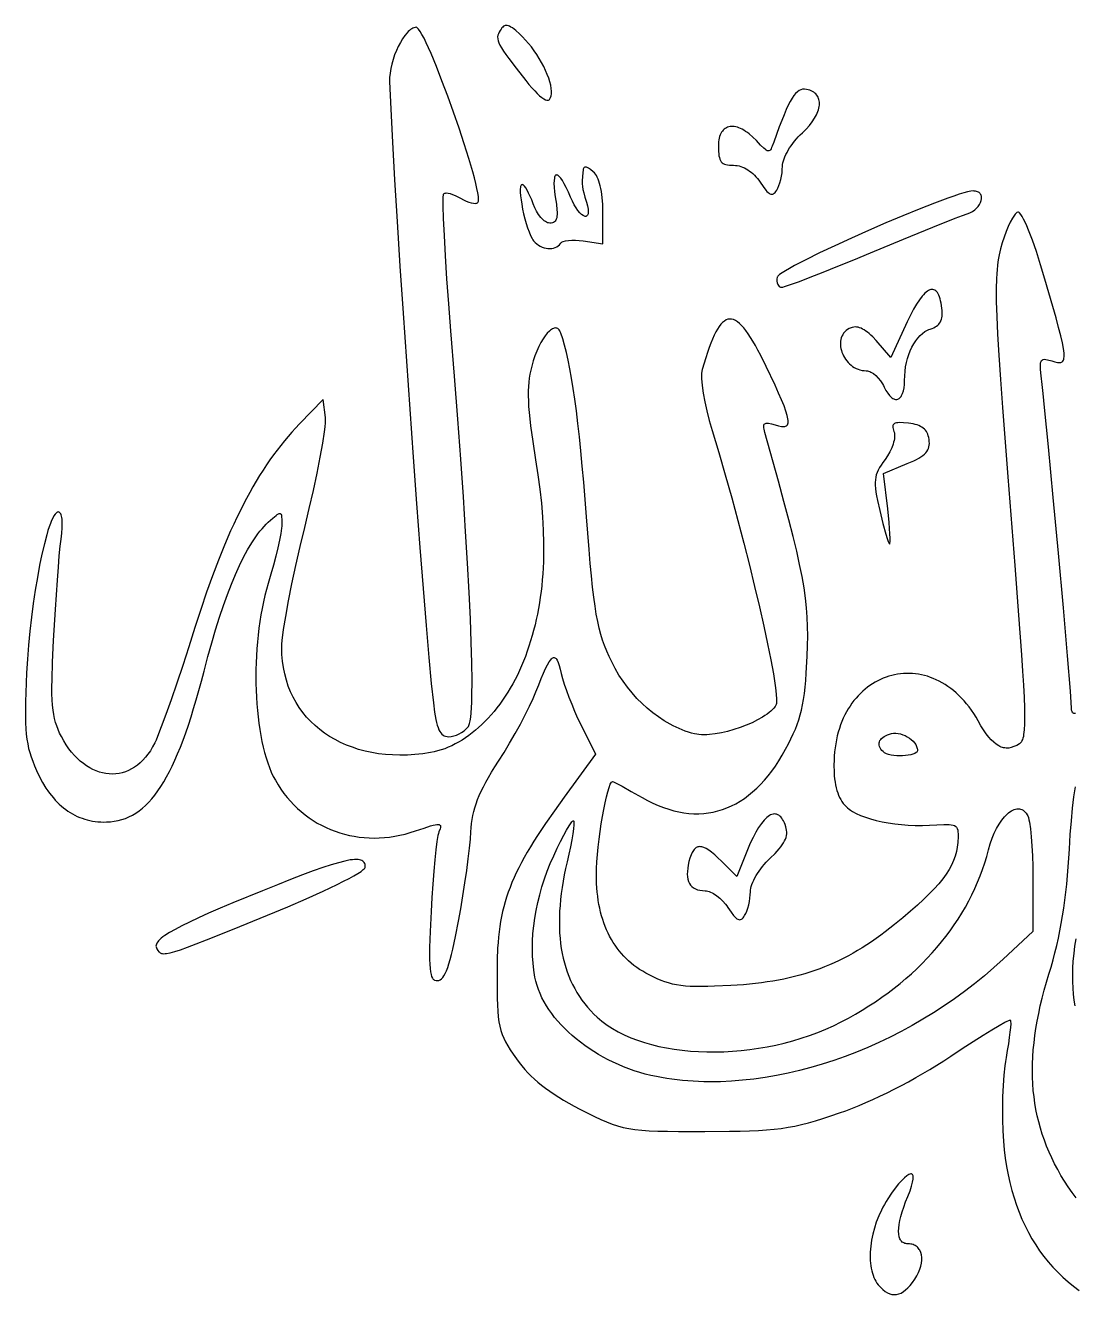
# Model space of a CAD drawing. Extents: x 0 to 1400, y 0 to 980.
# Drawn here: x 565.1 to 728.5, y 577.1 to 774.8 of the extents above; entities that cross this region are included whole.
import ezdxf

# ---------------------------------------------------------------- set-up
doc = ezdxf.new("R2010")
doc.units = 0
doc.layers.add('Calque_par_d_faut', color=18, linetype='CONTINUOUS')

msp = doc.modelspace()

# ---------------------------------------------------------------- linework, layer by layer
at = {"layer": 'Calque_par_d_faut'}
for points in [[(634.01, 665.51), (634.07, 665.61), (634.13, 665.73), (634.24, 666.05), (634.34, 666.49), (634.42, 667.05), (634.49, 667.71), (634.55, 668.49), (634.59, 669.38), (634.62, 670.38), (634.64, 672.72), (634.61, 675.5), (634.52, 678.72), (634.38, 682.38), (634.18, 686.48), (633.93, 691.01), (633.63, 695.98), (633.28, 701.38), (632.87, 707.21), (632.41, 713.46), (631.9, 720.14), (631.33, 727.24), (631.01, 731.42), (630.73, 735.34), (630.5, 738.92), (630.32, 742.06), (630.2, 744.69), (630.14, 746.7), (630.14, 747.46), (630.15, 748.02), (630.18, 748.4), (630.2, 748.51), (630.23, 748.56), (630.3, 748.62), (630.39, 748.65), (630.49, 748.68), (630.62, 748.69), (630.9, 748.66), (631.24, 748.59), (631.61, 748.47), (632.02, 748.31), (632.43, 748.1), (632.86, 747.86), (633.28, 747.61), (633.71, 747.41), (634.11, 747.25), (634.5, 747.14), (634.84, 747.08), (635.14, 747.07), (635.27, 747.09), (635.39, 747.12), (635.48, 747.17), (635.56, 747.23), (635.6, 747.3), (635.64, 747.4), (635.65, 747.54), (635.66, 747.72), (635.62, 748.16), (635.53, 748.72), (635.4, 749.39), (635.22, 750.17), (635.01, 751.03), (634.75, 751.97), (634.14, 754.06), (633.42, 756.36), (632.61, 758.79), (631.75, 761.29), (630.85, 763.77), (629.95, 766.17), (629.08, 768.4), (628.24, 770.4), (627.86, 771.28), (627.49, 772.08), (627.15, 772.78), (626.83, 773.37), (626.55, 773.85), (626.3, 774.21), (626.2, 774.33), (626.1, 774.42), (626.01, 774.48), (625.93, 774.5), (625.76, 774.49), (625.59, 774.44), (625.42, 774.37), (625.24, 774.27), (625.06, 774.15), (624.88, 774.01), (624.7, 773.84), (624.52, 773.65), (624.16, 773.21), (623.81, 772.71), (623.47, 772.14), (623.15, 771.53), (622.85, 770.87), (622.58, 770.19), (622.34, 769.49), (622.13, 768.78), (621.97, 768.07), (621.86, 767.37), (621.8, 766.69), (621.79, 766.04), (621.98, 761.77), (622.25, 756.62), (622.58, 750.73), (622.97, 744.24), (623.41, 737.28), (623.89, 729.99), (624.92, 714.99), (625.45, 707.54), (625.98, 700.32), (626.5, 693.45), (627, 687.07), (627.47, 681.33), (627.9, 676.35), (628.28, 672.28), (628.61, 669.25), (628.79, 667.84), (628.89, 667.24), (628.99, 666.69), (629.1, 666.21), (629.21, 665.78), (629.33, 665.41), (629.47, 665.08), (629.61, 664.81), (629.76, 664.58), (629.93, 664.39), (630.11, 664.24), (630.3, 664.13), (630.51, 664.06), (630.74, 664.01), (630.99, 664), (631.37, 664.03), (631.78, 664.12), (632.19, 664.26), (632.61, 664.44), (633.01, 664.67), (633.38, 664.93), (633.72, 665.21), (634.01, 665.51)], [(647, 764.55), (646.97, 764.99), (646.89, 765.48), (646.76, 766.01), (646.58, 766.57), (646.35, 767.15), (646.09, 767.75), (645.79, 768.37), (645.46, 768.99), (645.1, 769.62), (644.71, 770.24), (644.3, 770.84), (643.87, 771.43), (643.43, 771.99), (642.97, 772.52), (642.51, 773.01), (642.04, 773.46), (641.43, 774), (640.91, 774.39), (640.69, 774.54), (640.49, 774.66), (640.3, 774.74), (640.12, 774.78), (639.96, 774.8), (639.81, 774.78), (639.67, 774.73), (639.54, 774.65), (639.41, 774.54), (639.28, 774.4), (639.15, 774.22), (639.01, 774.02), (638.86, 773.76), (638.74, 773.5), (638.66, 773.25), (638.62, 772.99), (638.63, 772.71), (638.69, 772.41), (638.8, 772.08), (638.98, 771.7), (639.21, 771.28), (639.52, 770.79), (639.89, 770.25), (640.35, 769.63), (641.49, 768.13), (643, 766.23), (643.5, 765.61), (643.97, 765.06), (644.41, 764.58), (644.8, 764.17), (645.16, 763.83), (645.49, 763.56), (645.79, 763.35), (646.05, 763.22), (646.27, 763.15), (646.38, 763.14), (646.47, 763.15), (646.56, 763.17), (646.63, 763.21), (646.7, 763.27), (646.77, 763.35), (646.87, 763.55), (646.94, 763.82), (646.99, 764.15), (647, 764.55)], [(682.98, 752.85), (683, 753.11), (683.05, 753.39), (683.13, 753.68), (683.23, 753.99), (683.36, 754.32), (683.51, 754.66), (683.69, 755), (683.89, 755.35), (684.1, 755.7), (684.34, 756.06), (684.6, 756.41), (684.87, 756.76), (685.15, 757.1), (685.45, 757.44), (685.76, 757.76), (686.08, 758.07), (686.66, 758.65), (687.17, 759.22), (687.61, 759.78), (687.97, 760.34), (688.27, 760.88), (688.5, 761.4), (688.58, 761.66), (688.65, 761.91), (688.7, 762.15), (688.73, 762.38), (688.74, 762.61), (688.74, 762.83), (688.71, 763.04), (688.67, 763.24), (688.61, 763.43), (688.53, 763.62), (688.43, 763.79), (688.32, 763.95), (688.18, 764.11), (688.03, 764.25), (687.86, 764.37), (687.67, 764.49), (687.46, 764.59), (687.23, 764.68), (686.99, 764.76), (686.72, 764.82), (686.42, 764.85), (686.12, 764.84), (685.84, 764.78), (685.57, 764.65), (685.3, 764.46), (685.03, 764.21), (684.76, 763.87), (684.48, 763.46), (684.19, 762.96), (683.89, 762.36), (683.57, 761.68), (683.23, 760.88), (682.87, 759.99), (682.48, 758.97), (681.62, 756.59), (681.4, 755.99), (681.29, 755.76), (681.2, 755.56), (681.1, 755.42), (680.99, 755.32), (680.88, 755.26), (680.76, 755.25), (680.62, 755.28), (680.46, 755.37), (680.28, 755.49), (680.08, 755.67), (679.58, 756.16), (678.93, 756.84), (678.36, 757.41), (677.8, 757.9), (677.53, 758.11), (677.25, 758.29), (676.99, 758.46), (676.72, 758.61), (676.46, 758.73), (676.21, 758.84), (675.96, 758.92), (675.72, 758.99), (675.48, 759.03), (675.26, 759.05), (675.04, 759.05), (674.83, 759.03), (674.62, 758.99), (674.43, 758.93), (674.25, 758.85), (674.07, 758.75), (673.91, 758.63), (673.76, 758.49), (673.62, 758.33), (673.5, 758.15), (673.39, 757.95), (673.29, 757.73), (673.2, 757.49), (673.13, 757.23), (673.07, 756.95), (673.03, 756.65), (673.01, 756.34), (673, 756), (673.02, 755.15), (673.05, 754.8), (673.09, 754.48), (673.15, 754.2), (673.23, 753.95), (673.33, 753.74), (673.45, 753.56), (673.59, 753.41), (673.76, 753.29), (673.95, 753.19), (674.18, 753.12), (674.43, 753.06), (674.71, 753.03), (675.03, 753.01), (675.38, 753), (675.66, 752.99), (675.94, 752.95), (676.22, 752.9), (676.5, 752.82), (676.78, 752.72), (677.05, 752.6), (677.32, 752.45), (677.59, 752.29), (677.86, 752.11), (678.11, 751.91), (678.37, 751.7), (678.61, 751.46), (678.85, 751.21), (679.07, 750.95), (679.29, 750.67), (679.49, 750.37), (679.97, 749.68), (680.38, 749.15), (680.56, 748.94), (680.73, 748.78), (680.89, 748.65), (681.04, 748.56), (681.19, 748.51), (681.33, 748.49), (681.46, 748.51), (681.59, 748.56), (681.71, 748.65), (681.84, 748.78), (681.97, 748.93), (682.09, 749.12), (682.27, 749.44), (682.44, 749.84), (682.59, 750.29), (682.72, 750.78), (682.83, 751.3), (682.91, 751.83), (682.96, 752.35), (682.98, 752.85)], [(648.4, 740.83), (648.47, 740.92), (648.56, 740.99), (648.69, 741.06), (648.84, 741.12), (649.21, 741.22), (649.65, 741.29), (650.17, 741.33), (650.73, 741.33), (651.33, 741.29), (651.96, 741.22), (655, 740.77), (655, 745.76), (654.98, 746.92), (654.9, 747.98), (654.85, 748.47), (654.78, 748.94), (654.7, 749.38), (654.61, 749.79), (654.51, 750.17), (654.4, 750.52), (654.28, 750.85), (654.14, 751.14), (654, 751.4), (653.84, 751.63), (653.68, 751.83), (653.5, 752), (653.09, 752.33), (652.75, 752.56), (652.48, 752.69), (652.37, 752.72), (652.27, 752.73), (652.19, 752.71), (652.12, 752.66), (652.06, 752.59), (652, 752.5), (651.96, 752.38), (651.93, 752.24), (651.88, 751.87), (651.82, 751.18), (651.79, 750.61), (651.79, 750.14), (651.82, 749.69), (651.9, 749.23), (652.03, 748.7), (652.21, 748.06), (652.45, 747.25), (652.61, 746.67), (652.7, 746.18), (652.73, 745.78), (652.72, 745.61), (652.7, 745.46), (652.67, 745.34), (652.62, 745.24), (652.57, 745.16), (652.5, 745.1), (652.43, 745.06), (652.34, 745.04), (652.25, 745.05), (652.15, 745.07), (652.04, 745.11), (651.92, 745.17), (651.67, 745.36), (651.41, 745.62), (651.13, 745.96), (650.84, 746.37), (650.55, 746.85), (650.27, 747.4), (649.99, 748.02), (649.64, 748.83), (649.31, 749.54), (649, 750.13), (648.71, 750.62), (648.44, 751), (648.2, 751.28), (648.09, 751.37), (647.99, 751.44), (647.89, 751.48), (647.81, 751.5), (647.73, 751.49), (647.65, 751.45), (647.59, 751.38), (647.53, 751.29), (647.49, 751.17), (647.45, 751.02), (647.4, 750.65), (647.39, 750.17), (647.42, 749.58), (647.49, 748.88), (647.6, 748.07), (647.77, 746.96), (647.86, 746.06), (647.88, 745.68), (647.88, 745.35), (647.86, 745.06), (647.82, 744.81), (647.76, 744.6), (647.68, 744.43), (647.58, 744.29), (647.46, 744.18), (647.31, 744.1), (647.14, 744.04), (646.94, 744.01), (646.73, 744), (646.56, 744.02), (646.4, 744.06), (646.22, 744.14), (646.05, 744.24), (645.87, 744.36), (645.69, 744.51), (645.51, 744.69), (645.34, 744.88), (645, 745.33), (644.68, 745.84), (644.39, 746.4), (644.15, 747), (643.93, 747.6), (643.69, 748.16), (643.45, 748.67), (643.22, 749.12), (642.99, 749.49), (642.78, 749.76), (642.68, 749.86), (642.6, 749.94), (642.51, 749.98), (642.44, 750), (642.36, 749.98), (642.29, 749.92), (642.24, 749.82), (642.2, 749.69), (642.17, 749.52), (642.15, 749.32), (642.15, 748.84), (642.18, 748.27), (642.26, 747.63), (642.37, 746.93), (642.51, 746.19), (642.67, 745.43), (642.86, 744.68), (643.06, 743.95), (643.28, 743.25), (643.51, 742.62), (643.74, 742.06), (643.98, 741.6), (644.09, 741.41), (644.21, 741.25), (644.44, 741), (644.7, 740.77), (644.97, 740.58), (645.26, 740.41), (645.55, 740.27), (645.85, 740.17), (646.16, 740.09), (646.46, 740.04), (646.76, 740.03), (647.05, 740.05), (647.33, 740.1), (647.59, 740.18), (647.83, 740.29), (648.05, 740.44), (648.24, 740.62), (648.4, 740.83)], [(696.67, 739.38), (701.83, 741.52), (706.39, 743.38), (709.86, 744.75), (711.04, 745.19), (711.75, 745.44), (712.18, 745.61), (712.57, 745.81), (712.92, 746.05), (713.22, 746.31), (713.48, 746.6), (713.68, 746.89), (713.84, 747.2), (713.94, 747.5), (713.99, 747.79), (713.99, 748.07), (713.96, 748.2), (713.92, 748.32), (713.87, 748.44), (713.8, 748.55), (713.71, 748.65), (713.61, 748.74), (713.49, 748.81), (713.36, 748.88), (713.21, 748.93), (713.05, 748.97), (712.86, 748.99), (712.66, 749), (712.31, 748.97), (711.82, 748.87), (711.21, 748.7), (710.48, 748.48), (709.65, 748.21), (708.73, 747.89), (706.64, 747.11), (704.29, 746.19), (701.74, 745.15), (699.08, 744.02), (696.38, 742.85), (693.71, 741.65), (691.15, 740.48), (688.76, 739.35), (686.64, 738.3), (684.84, 737.37), (684.09, 736.95), (683.45, 736.58), (682.93, 736.25), (682.54, 735.97), (682.28, 735.74), (682.21, 735.65), (682.18, 735.57), (682.13, 735.26), (682.13, 734.96), (682.17, 734.69), (682.24, 734.46), (682.35, 734.27), (682.49, 734.12), (682.57, 734.07), (682.66, 734.03), (682.75, 734.01), (682.85, 734), (683.02, 734.03), (683.31, 734.11), (684.25, 734.42), (685.61, 734.92), (687.32, 735.58), (689.34, 736.38), (691.61, 737.29), (694.08, 738.3), (696.67, 739.38)], [(702, 719.49), (702.02, 720.21), (702.08, 720.91), (702.17, 721.59), (702.31, 722.26), (702.47, 722.9), (702.67, 723.52), (702.89, 724.11), (703.15, 724.66), (703.43, 725.18), (703.74, 725.66), (704.06, 726.09), (704.42, 726.48), (704.79, 726.82), (705.18, 727.11), (705.58, 727.33), (705.79, 727.42), (706, 727.5), (706.28, 727.6), (706.54, 727.7), (706.77, 727.82), (706.97, 727.95), (707.16, 728.09), (707.32, 728.25), (707.46, 728.41), (707.58, 728.6), (707.67, 728.8), (707.75, 729.02), (707.8, 729.26), (707.84, 729.51), (707.86, 729.79), (707.86, 730.09), (707.84, 730.41), (707.81, 730.76), (707.69, 731.55), (707.61, 731.9), (707.53, 732.22), (707.44, 732.5), (707.34, 732.76), (707.23, 732.98), (707.11, 733.17), (706.99, 733.33), (706.86, 733.46), (706.72, 733.56), (706.57, 733.62), (706.42, 733.66), (706.26, 733.67), (706.09, 733.64), (705.91, 733.59), (705.73, 733.5), (705.55, 733.38), (705.36, 733.24), (705.16, 733.06), (704.96, 732.85), (704.75, 732.62), (704.32, 732.05), (703.87, 731.37), (703.4, 730.57), (702.92, 729.65), (702.42, 728.61), (699.87, 723.04), (697.59, 725.69), (697.04, 726.29), (696.77, 726.55), (696.5, 726.79), (696.24, 727), (695.98, 727.19), (695.72, 727.36), (695.47, 727.5), (695.23, 727.61), (694.99, 727.7), (694.75, 727.77), (694.52, 727.8), (694.3, 727.82), (694.08, 727.8), (693.86, 727.76), (693.66, 727.7), (693.37, 727.57), (693.11, 727.42), (692.88, 727.25), (692.68, 727.05), (692.5, 726.84), (692.36, 726.62), (692.24, 726.38), (692.14, 726.13), (692.07, 725.86), (692.03, 725.59), (692.01, 725.32), (692.01, 725.03), (692.04, 724.75), (692.09, 724.46), (692.16, 724.17), (692.25, 723.88), (692.36, 723.6), (692.49, 723.32), (692.64, 723.05), (692.81, 722.79), (693, 722.54), (693.2, 722.3), (693.42, 722.08), (693.66, 721.87), (693.91, 721.68), (694.17, 721.51), (694.45, 721.36), (694.75, 721.24), (695.05, 721.14), (695.37, 721.06), (695.7, 721.02), (696.04, 721), (696.21, 720.99), (696.39, 720.95), (696.58, 720.88), (696.77, 720.8), (696.96, 720.69), (697.15, 720.56), (697.54, 720.25), (697.91, 719.87), (698.26, 719.44), (698.58, 718.96), (698.72, 718.7), (698.84, 718.44), (699.1, 717.93), (699.37, 717.49), (699.64, 717.14), (699.91, 716.87), (700.04, 716.76), (700.18, 716.68), (700.31, 716.61), (700.44, 716.56), (700.57, 716.53), (700.69, 716.53), (700.81, 716.54), (700.93, 716.56), (701.05, 716.61), (701.15, 716.68), (701.26, 716.76), (701.36, 716.87), (701.45, 716.99), (701.54, 717.13), (701.7, 717.46), (701.83, 717.87), (701.92, 718.34), (701.98, 718.88), (702, 719.49)], [(699.37, 699.49), (698.73, 704.99), (702.43, 706.53), (703.42, 706.97), (703.84, 707.18), (704.21, 707.39), (704.55, 707.59), (704.84, 707.8), (705.09, 708.01), (705.3, 708.22), (705.48, 708.43), (705.62, 708.66), (705.72, 708.9), (705.8, 709.14), (705.84, 709.4), (705.86, 709.68), (705.85, 709.98), (705.81, 710.29), (705.76, 710.58), (705.7, 710.85), (705.61, 711.1), (705.51, 711.33), (705.39, 711.54), (705.25, 711.73), (705.09, 711.91), (704.91, 712.07), (704.71, 712.21), (704.48, 712.34), (704.24, 712.46), (703.96, 712.56), (703.66, 712.64), (703.34, 712.72), (702.99, 712.78), (702.61, 712.83), (701.83, 712.9), (701.21, 712.92), (700.95, 712.91), (700.74, 712.88), (700.56, 712.84), (700.42, 712.77), (700.31, 712.69), (700.23, 712.59), (700.18, 712.47), (700.16, 712.32), (700.17, 712.16), (700.21, 711.97), (700.27, 711.76), (700.35, 711.53), (700.41, 711.34), (700.44, 711.13), (700.45, 710.91), (700.45, 710.67), (700.42, 710.41), (700.37, 710.14), (700.3, 709.86), (700.22, 709.58), (700, 708.98), (699.71, 708.36), (699.36, 707.75), (698.96, 707.16), (698.63, 706.71), (698.35, 706.3), (698.11, 705.91), (697.9, 705.53), (697.73, 705.17), (697.6, 704.8), (697.51, 704.43), (697.45, 704.03), (697.42, 703.61), (697.43, 703.16), (697.47, 702.66), (697.55, 702.11), (697.65, 701.49), (697.79, 700.81), (698.14, 699.21), (698.63, 697.19), (699.09, 695.53), (699.29, 694.89), (699.45, 694.41), (699.59, 694.11), (699.64, 694.03), (699.68, 694), (699.71, 694.03), (699.73, 694.11), (699.76, 694.43), (699.76, 694.94), (699.73, 695.61), (699.67, 696.43), (699.6, 697.36), (699.37, 699.49)], [(698.67, 661.67), (698.48, 661.87), (698.32, 662.07), (698.2, 662.27), (698.11, 662.47), (698.05, 662.66), (698.03, 662.85), (698.04, 663.03), (698.09, 663.2), (698.17, 663.38), (698.28, 663.54), (698.42, 663.7), (698.6, 663.86), (698.8, 664.01), (699.05, 664.15), (699.32, 664.28), (699.63, 664.41), (699.95, 664.5), (700.29, 664.55), (700.65, 664.55), (701.01, 664.51), (701.37, 664.43), (701.74, 664.31), (702.09, 664.16), (702.43, 663.98), (702.76, 663.77), (703.05, 663.55), (703.32, 663.3), (703.55, 663.04), (703.74, 662.76), (703.88, 662.47), (703.97, 662.18), (703.99, 662.03), (704, 661.88), (703.99, 661.78), (703.95, 661.7), (703.89, 661.61), (703.81, 661.53), (703.59, 661.39), (703.3, 661.28), (702.96, 661.18), (702.57, 661.1), (702.15, 661.05), (701.7, 661.02), (701.24, 661.01), (700.79, 661.03), (700.34, 661.07), (699.91, 661.14), (699.52, 661.23), (699.18, 661.35), (698.89, 661.5), (698.77, 661.58), (698.67, 661.67)], [(663.34, 611.04), (662.47, 611.23), (661.61, 611.44), (660.75, 611.69), (659.9, 611.96), (659.06, 612.25), (658.24, 612.57), (657.42, 612.91), (656.63, 613.28), (655.84, 613.66), (655.07, 614.07), (654.32, 614.5), (653.59, 614.95), (652.88, 615.41), (652.18, 615.9), (651.51, 616.39), (650.86, 616.91), (650.24, 617.44), (649.64, 617.98), (649.06, 618.54), (648.51, 619.11), (647.99, 619.68), (647.5, 620.27), (647.04, 620.87), (646.61, 621.48), (646.21, 622.09), (645.85, 622.72), (645.52, 623.34), (645.23, 623.98), (644.97, 624.61), (644.75, 625.25), (644.57, 625.89), (644.43, 626.53), (644.25, 627.61), (644.13, 628.71), (644.05, 629.83), (644.03, 630.97), (644.05, 632.14), (644.12, 633.32), (644.24, 634.52), (644.4, 635.72), (644.61, 636.94), (644.87, 638.16), (645.17, 639.38), (645.52, 640.61), (645.91, 641.83), (646.34, 643.04), (646.82, 644.25), (647.35, 645.45), (647.89, 646.62), (648.42, 647.69), (648.91, 648.65), (649.36, 649.46), (649.75, 650.12), (650.07, 650.59), (650.2, 650.75), (650.3, 650.86), (650.38, 650.91), (650.41, 650.91), (650.44, 650.89), (650.47, 650.82), (650.49, 650.69), (650.49, 650.26), (650.43, 649.64), (650.32, 648.84), (650.16, 647.91), (649.96, 646.85), (649.72, 645.7), (649.44, 644.49), (649.21, 643.47), (649, 642.47), (648.82, 641.48), (648.67, 640.52), (648.53, 639.57), (648.42, 638.63), (648.34, 637.72), (648.28, 636.82), (648.24, 635.94), (648.23, 635.08), (648.24, 634.23), (648.28, 633.4), (648.34, 632.59), (648.42, 631.79), (648.53, 631.02), (648.67, 630.25), (648.83, 629.51), (649.01, 628.78), (649.22, 628.07), (649.45, 627.37), (649.7, 626.7), (649.98, 626.03), (650.29, 625.39), (650.62, 624.76), (650.97, 624.14), (651.35, 623.55), (651.75, 622.97), (652.18, 622.4), (652.63, 621.85), (653.11, 621.32), (653.61, 620.8), (654.13, 620.3), (654.49, 619.98), (654.87, 619.67), (655.26, 619.37), (655.66, 619.08), (656.08, 618.8), (656.51, 618.53), (657.41, 618.01), (658.35, 617.54), (659.35, 617.11), (660.39, 616.71), (661.47, 616.35), (662.58, 616.03), (663.74, 615.75), (664.92, 615.51), (666.13, 615.31), (667.37, 615.15), (668.64, 615.03), (669.92, 614.94), (671.22, 614.9), (672.54, 614.89), (673.87, 614.93), (675.21, 615), (676.55, 615.11), (677.9, 615.26), (679.25, 615.46), (680.59, 615.69), (681.94, 615.96), (683.27, 616.27), (684.59, 616.62), (685.9, 617.02), (687.19, 617.45), (688.47, 617.92), (689.72, 618.43), (690.94, 618.98), (692.14, 619.57), (693.25, 620.16), (694.34, 620.77), (695.4, 621.4), (696.44, 622.05), (697.46, 622.71), (698.45, 623.4), (699.43, 624.1), (700.37, 624.82), (701.3, 625.55), (702.19, 626.31), (703.07, 627.07), (703.91, 627.86), (704.74, 628.66), (705.53, 629.48), (706.3, 630.31), (707.04, 631.16), (707.76, 632.02), (708.45, 632.89), (709.11, 633.78), (709.75, 634.68), (710.35, 635.59), (710.93, 636.52), (711.48, 637.46), (712, 638.41), (712.49, 639.37), (712.95, 640.34), (713.38, 641.32), (713.78, 642.32), (714.15, 643.32), (714.49, 644.33), (714.8, 645.35), (715.07, 646.38), (715.34, 647.3), (715.64, 648.17), (715.97, 648.98), (716.33, 649.72), (716.72, 650.39), (717.13, 650.99), (717.34, 651.26), (717.55, 651.51), (717.77, 651.74), (717.98, 651.95), (718.2, 652.13), (718.41, 652.29), (718.63, 652.43), (718.85, 652.55), (719.06, 652.64), (719.27, 652.7), (719.48, 652.74), (719.68, 652.76), (719.88, 652.74), (720.08, 652.7), (720.27, 652.63), (720.45, 652.54), (720.63, 652.41), (720.8, 652.26), (720.96, 652.07), (721.11, 651.85), (721.2, 651.67), (721.28, 651.41), (721.37, 651.07), (721.45, 650.66), (721.59, 649.65), (721.72, 648.42), (721.83, 647.01), (721.91, 645.45), (721.96, 643.79), (721.98, 642.07), (722, 633.64), (717.38, 629.34), (715.92, 628.02), (714.43, 626.74), (712.9, 625.5), (711.35, 624.31), (709.76, 623.16), (708.15, 622.05), (706.51, 620.99), (704.85, 619.98), (703.16, 619.01), (701.46, 618.08), (699.74, 617.21), (698.01, 616.38), (696.26, 615.6), (694.5, 614.88), (692.74, 614.2), (690.97, 613.57), (689.19, 613), (687.41, 612.47), (685.63, 612), (683.85, 611.59), (682.07, 611.23), (680.3, 610.92), (678.54, 610.67), (676.78, 610.47), (675.04, 610.34), (673.31, 610.26), (671.6, 610.24), (670.75, 610.25), (669.91, 610.28), (669.07, 610.32), (668.23, 610.38), (667.4, 610.45), (666.58, 610.54), (665.76, 610.64), (664.95, 610.76), (664.14, 610.89), (663.34, 611.04)], [(677.98, 639.85), (678, 640.11), (678.05, 640.39), (678.13, 640.68), (678.23, 640.99), (678.36, 641.32), (678.51, 641.66), (678.69, 642), (678.89, 642.35), (679.1, 642.7), (679.34, 643.06), (679.6, 643.41), (679.87, 643.76), (680.15, 644.1), (680.45, 644.44), (680.76, 644.76), (681.08, 645.07), (681.84, 645.82), (682.17, 646.17), (682.47, 646.51), (682.73, 646.84), (682.95, 647.15), (683.15, 647.46), (683.31, 647.75), (683.44, 648.04), (683.54, 648.32), (683.6, 648.6), (683.64, 648.88), (683.65, 649.15), (683.63, 649.42), (683.58, 649.7), (683.51, 649.97), (683.4, 650.3), (683.28, 650.6), (683.15, 650.87), (683.01, 651.1), (682.87, 651.31), (682.72, 651.49), (682.57, 651.64), (682.41, 651.76), (682.24, 651.85), (682.07, 651.92), (681.89, 651.95), (681.71, 651.96), (681.53, 651.93), (681.34, 651.88), (681.14, 651.8), (680.95, 651.7), (680.74, 651.56), (680.54, 651.4), (680.33, 651.21), (680.12, 651), (679.91, 650.75), (679.7, 650.48), (679.27, 649.87), (678.83, 649.14), (678.4, 648.32), (677.96, 647.39), (677.53, 646.36), (675.87, 642.22), (673.48, 644.61), (672.93, 645.14), (672.43, 645.6), (671.95, 645.99), (671.52, 646.31), (671.12, 646.56), (670.75, 646.73), (670.41, 646.84), (670.26, 646.86), (670.11, 646.87), (669.96, 646.86), (669.82, 646.83), (669.69, 646.79), (669.56, 646.72), (669.44, 646.64), (669.33, 646.54), (669.22, 646.42), (669.11, 646.29), (668.92, 645.96), (668.74, 645.57), (668.58, 645.1), (668.42, 644.56), (668.3, 644.01), (668.22, 643.5), (668.17, 643.02), (668.16, 642.58), (668.19, 642.17), (668.26, 641.8), (668.36, 641.46), (668.5, 641.15), (668.68, 640.89), (668.89, 640.65), (669.14, 640.45), (669.43, 640.29), (669.75, 640.16), (670.11, 640.07), (670.51, 640.02), (670.94, 640), (671.14, 639.99), (671.35, 639.95), (671.56, 639.88), (671.79, 639.79), (672.02, 639.68), (672.26, 639.55), (672.74, 639.23), (673.22, 638.84), (673.68, 638.39), (674.11, 637.9), (674.31, 637.64), (674.49, 637.37), (674.97, 636.68), (675.38, 636.15), (675.56, 635.94), (675.73, 635.78), (675.89, 635.65), (676.04, 635.56), (676.19, 635.51), (676.33, 635.49), (676.46, 635.51), (676.59, 635.56), (676.71, 635.65), (676.84, 635.78), (676.97, 635.93), (677.09, 636.12), (677.27, 636.44), (677.44, 636.84), (677.59, 637.29), (677.72, 637.78), (677.83, 638.3), (677.91, 638.83), (677.96, 639.35), (677.98, 639.85)], [(602.75, 636.18), (605.92, 637.49), (608.82, 638.75), (611.42, 639.92), (613.65, 640.99), (614.62, 641.47), (615.48, 641.92), (616.22, 642.33), (616.85, 642.7), (617.34, 643.02), (617.7, 643.3), (617.83, 643.42), (617.92, 643.52), (617.98, 643.61), (618, 643.69), (617.99, 643.89), (617.96, 644.07), (617.91, 644.24), (617.84, 644.38), (617.74, 644.51), (617.62, 644.62), (617.48, 644.71), (617.3, 644.78), (617.1, 644.83), (616.87, 644.87), (616.61, 644.88), (616.32, 644.87), (615.99, 644.84), (615.63, 644.79), (614.81, 644.62), (613.83, 644.37), (612.7, 644.03), (611.4, 643.6), (609.91, 643.08), (608.25, 642.46), (606.38, 641.74), (604.31, 640.93), (602.02, 640.01), (597.39, 638.11), (595.4, 637.27), (593.61, 636.49), (592.02, 635.78), (590.62, 635.13), (589.41, 634.53), (588.37, 633.98), (587.5, 633.48), (586.79, 633.02), (586.49, 632.81), (586.23, 632.6), (586.01, 632.4), (585.82, 632.22), (585.67, 632.04), (585.56, 631.86), (585.47, 631.7), (585.42, 631.54), (585.4, 631.39), (585.42, 631.24), (585.46, 631.09), (585.53, 630.96), (585.69, 630.71), (585.85, 630.5), (585.94, 630.41), (586.04, 630.34), (586.15, 630.28), (586.28, 630.23), (586.43, 630.2), (586.61, 630.19), (586.81, 630.2), (587.04, 630.22), (587.6, 630.33), (588.32, 630.53), (589.22, 630.82), (590.32, 631.22), (591.66, 631.72), (593.26, 632.35), (597.34, 633.98), (602.75, 636.18)], [(703.59, 579.49), (703.9, 580.01), (704.16, 580.53), (704.37, 581.03), (704.52, 581.52), (704.62, 582), (704.67, 582.45), (704.67, 582.88), (704.62, 583.29), (704.52, 583.66), (704.38, 583.99), (704.29, 584.14), (704.18, 584.28), (704.07, 584.41), (703.94, 584.53), (703.81, 584.64), (703.66, 584.73), (703.5, 584.81), (703.33, 584.88), (703.14, 584.93), (702.95, 584.97), (702.75, 584.99), (702.53, 585), (702.35, 585.01), (702.19, 585.03), (702.04, 585.07), (701.89, 585.13), (701.76, 585.2), (701.64, 585.28), (701.53, 585.39), (701.44, 585.5), (701.35, 585.63), (701.28, 585.78), (701.21, 585.94), (701.16, 586.11), (701.09, 586.51), (701.07, 586.95), (701.09, 587.46), (701.16, 588.01), (701.27, 588.62), (701.43, 589.27), (701.63, 589.98), (701.88, 590.73), (702.17, 591.53), (702.51, 592.38), (702.85, 593.23), (703.1, 593.96), (703.26, 594.58), (703.35, 595.07), (703.36, 595.28), (703.35, 595.45), (703.33, 595.6), (703.29, 595.71), (703.23, 595.8), (703.15, 595.86), (703.06, 595.89), (702.95, 595.89), (702.83, 595.86), (702.69, 595.8), (702.53, 595.72), (702.37, 595.6), (701.99, 595.29), (701.56, 594.86), (701.08, 594.32), (700.55, 593.66), (699.99, 592.89), (699.39, 592.01), (699.12, 591.58), (698.86, 591.15), (698.62, 590.71), (698.39, 590.26), (697.97, 589.34), (697.6, 588.4), (697.3, 587.45), (697.05, 586.5), (696.86, 585.56), (696.72, 584.62), (696.65, 583.71), (696.64, 583.27), (696.64, 582.83), (696.65, 582.4), (696.69, 581.99), (696.74, 581.58), (696.8, 581.19), (696.88, 580.81), (696.98, 580.45), (697.09, 580.1), (697.22, 579.77), (697.36, 579.45), (697.52, 579.16), (697.7, 578.88), (697.89, 578.63), (698.25, 578.23), (698.61, 577.89), (698.97, 577.6), (699.32, 577.38), (699.68, 577.23), (700.04, 577.13), (700.22, 577.1), (700.39, 577.09), (700.57, 577.09), (700.75, 577.11), (701.1, 577.2), (701.46, 577.34), (701.81, 577.55), (702.17, 577.82), (702.52, 578.14), (702.88, 578.53), (703.23, 578.98), (703.59, 579.49)]]:
    msp.add_lwpolyline(points, close=True, dxfattribs=at)
for points in [[(728.61, 667.6), (728.48, 667.61), (728.37, 667.63), (728.28, 667.68), (728.2, 667.74), (728.13, 667.82), (728.08, 667.91), (728.05, 668.02), (728.02, 668.15), (728, 668.44), (727.96, 669.34), (727.83, 671.08), (727.38, 676.6), (726.73, 684.08), (725.97, 692.61), (725.17, 701.27), (724.43, 709.14), (723.82, 715.3), (723.59, 717.46), (723.43, 718.84), (723.26, 720.19), (723.16, 721.21), (723.15, 721.61), (723.15, 721.95), (723.19, 722.22), (723.25, 722.43), (723.34, 722.59), (723.46, 722.7), (723.61, 722.76), (723.8, 722.78), (724.02, 722.76), (724.28, 722.71), (724.93, 722.52), (725.41, 722.38), (725.83, 722.29), (726.01, 722.27), (726.17, 722.27), (726.32, 722.29), (726.45, 722.34), (726.56, 722.41), (726.66, 722.5), (726.73, 722.63), (726.79, 722.78), (726.83, 722.97), (726.85, 723.19), (726.85, 723.45), (726.84, 723.75), (726.75, 724.47), (726.58, 725.36), (726.33, 726.44), (726, 727.74), (725.59, 729.25), (725.1, 731.01), (723.87, 735.29), (723.19, 737.52), (722.53, 739.56), (721.9, 741.36), (721.31, 742.9), (721.03, 743.56), (720.77, 744.14), (720.53, 744.63), (720.3, 745.04), (720.1, 745.36), (719.92, 745.58), (719.84, 745.65), (719.76, 745.7), (719.69, 745.72), (719.63, 745.71), (719.51, 745.65), (719.39, 745.55), (719.25, 745.4), (719.1, 745.22), (718.79, 744.75), (718.47, 744.15), (718.14, 743.46), (717.81, 742.67), (717.49, 741.82), (717.2, 740.92), (716.94, 739.99), (716.71, 739.03), (716.62, 738.52), (716.53, 737.98), (716.46, 737.4), (716.4, 736.79), (716.35, 736.12), (716.31, 735.39), (716.28, 733.74), (716.29, 731.78), (716.36, 729.45), (716.49, 726.69), (716.68, 723.44), (716.92, 719.66), (717.24, 715.28), (718.06, 704.5), (719.16, 690.65), (719.77, 682.91), (720.22, 676.75), (720.39, 674.21), (720.52, 672), (720.61, 670.09), (720.67, 668.47), (720.69, 667.11), (720.68, 665.98), (720.63, 665.06), (720.55, 664.34), (720.5, 664.05), (720.44, 663.79), (720.37, 663.57), (720.29, 663.38), (720.21, 663.22), (720.11, 663.09), (720.01, 662.99), (719.9, 662.91), (719.47, 662.65), (719.04, 662.45), (718.62, 662.31), (718.22, 662.23), (718.02, 662.22), (717.82, 662.22), (717.62, 662.24), (717.43, 662.27), (717.23, 662.32), (717.04, 662.38), (716.85, 662.46), (716.66, 662.56), (716.27, 662.81), (715.89, 663.12), (715.5, 663.5), (715.11, 663.94), (714.71, 664.46), (714.31, 665.05), (713.89, 665.71), (713.47, 666.45), (713.13, 667.03), (712.78, 667.59), (712.41, 668.13), (712.04, 668.64), (711.66, 669.12), (711.26, 669.58), (710.86, 670.02), (710.45, 670.43), (710.03, 670.82), (709.61, 671.18), (709.18, 671.52), (708.74, 671.84), (708.3, 672.13), (707.85, 672.4), (707.4, 672.64), (706.94, 672.87), (706.48, 673.07), (706.02, 673.24), (705.56, 673.4), (705.09, 673.53), (704.62, 673.64), (704.16, 673.73), (703.69, 673.79), (703.22, 673.83), (702.75, 673.86), (702.29, 673.86), (701.82, 673.84), (701.36, 673.79), (700.9, 673.73), (700.45, 673.65), (700, 673.54), (699.55, 673.42), (699.11, 673.27), (698.68, 673.11), (698.25, 672.92), (697.83, 672.72), (697.42, 672.49), (697.01, 672.25), (696.61, 671.99), (696.22, 671.7), (695.85, 671.4), (695.48, 671.08), (695.12, 670.74), (694.77, 670.38), (694.44, 670.01), (694.11, 669.61), (693.8, 669.2), (693.51, 668.77), (693.22, 668.32), (692.95, 667.86), (692.7, 667.38), (692.46, 666.88), (692.24, 666.36), (692.03, 665.83), (691.84, 665.28), (691.67, 664.71), (691.52, 664.13), (691.38, 663.53), (691.27, 662.91), (691.17, 662.28), (691.1, 661.63), (691.04, 660.97), (691.01, 660.29), (691, 659.6), (691.03, 658.45), (691.06, 657.92), (691.11, 657.41), (691.18, 656.93), (691.26, 656.48), (691.35, 656.05), (691.46, 655.64), (691.59, 655.25), (691.73, 654.88), (691.88, 654.54), (692.06, 654.21), (692.25, 653.9), (692.46, 653.61), (692.68, 653.33), (692.93, 653.07), (693.13, 652.89), (693.35, 652.7), (693.6, 652.53), (693.87, 652.35), (694.47, 652.03), (695.14, 651.72), (695.89, 651.44), (696.7, 651.18), (697.57, 650.95), (698.49, 650.74), (699.46, 650.57), (700.47, 650.42), (701.51, 650.31), (702.58, 650.23), (703.67, 650.18), (704.77, 650.17), (705.89, 650.19), (707, 650.25), (708.1, 650.32), (708.55, 650.33), (708.94, 650.32), (709.27, 650.29), (709.55, 650.23), (709.78, 650.15), (709.96, 650.03), (710.1, 649.88), (710.21, 649.69), (710.28, 649.45), (710.32, 649.17), (710.34, 648.85), (710.34, 648.46), (710.28, 647.53), (710.2, 646.81), (710.07, 646.1), (709.88, 645.4), (709.63, 644.71), (709.32, 644.01), (708.93, 643.31), (708.48, 642.59), (707.95, 641.85), (707.33, 641.1), (706.63, 640.31), (705.85, 639.5), (704.97, 638.64), (704, 637.74), (702.92, 636.8), (701.74, 635.8), (700.45, 634.74), (699, 633.61), (698.28, 633.07), (697.57, 632.55), (696.85, 632.06), (696.13, 631.58), (695.41, 631.12), (694.69, 630.68), (693.97, 630.27), (693.25, 629.87), (692.52, 629.49), (691.79, 629.12), (691.05, 628.78), (690.31, 628.45), (689.55, 628.14), (688.8, 627.85), (688.03, 627.57), (687.25, 627.31), (686.46, 627.07), (685.67, 626.84), (684.85, 626.63), (684.03, 626.44), (683.2, 626.25), (682.35, 626.09), (681.48, 625.93), (680.6, 625.8), (679.7, 625.67), (678.79, 625.56), (676.9, 625.37), (674.93, 625.24), (672.42, 625.12), (671.34, 625.09), (670.35, 625.07), (669.44, 625.08), (668.62, 625.11), (667.86, 625.16), (667.15, 625.24), (666.49, 625.34), (665.86, 625.47), (665.25, 625.63), (664.66, 625.81), (664.07, 626.04), (663.47, 626.29), (662.85, 626.58), (662.2, 626.9), (661.69, 627.17), (661.21, 627.45), (660.74, 627.75), (660.28, 628.06), (659.85, 628.38), (659.42, 628.72), (659.01, 629.07), (658.62, 629.44), (658.25, 629.83), (657.89, 630.22), (657.54, 630.63), (657.22, 631.06), (656.9, 631.5), (656.61, 631.95), (656.33, 632.42), (656.06, 632.91), (655.81, 633.4), (655.58, 633.91), (655.36, 634.44), (655.16, 634.98), (654.98, 635.53), (654.81, 636.09), (654.65, 636.67), (654.52, 637.27), (654.4, 637.88), (654.29, 638.5), (654.2, 639.13), (654.13, 639.78), (654.07, 640.45), (654.03, 641.12), (654.01, 641.81), (654, 642.52), (654.02, 643.47), (654.07, 644.52), (654.16, 645.64), (654.28, 646.81), (654.42, 648.01), (654.58, 649.22), (654.75, 650.41), (654.94, 651.56), (655.15, 652.66), (655.35, 653.69), (655.56, 654.61), (655.77, 655.41), (655.97, 656.08), (656.17, 656.58), (656.26, 656.76), (656.35, 656.89), (656.44, 656.97), (656.52, 657), (656.66, 656.95), (656.97, 656.8), (657.99, 656.27), (659.44, 655.48), (661.15, 654.51), (661.98, 654.06), (662.81, 653.65), (663.63, 653.28), (664.45, 652.97), (665.26, 652.69), (666.06, 652.46), (666.85, 652.28), (667.64, 652.14), (668.42, 652.05), (669.19, 652), (669.96, 652), (670.71, 652.04), (671.46, 652.12), (672.2, 652.25), (672.92, 652.43), (673.64, 652.65), (674.34, 652.91), (675.04, 653.21), (675.72, 653.56), (676.4, 653.95), (677.06, 654.39), (677.71, 654.87), (678.34, 655.39), (678.97, 655.96), (679.58, 656.57), (680.17, 657.22), (680.76, 657.92), (681.33, 658.65), (681.88, 659.43), (682.42, 660.26), (682.95, 661.12), (683.46, 662.03), (683.9, 662.87), (684.31, 663.67), (684.67, 664.43), (684.99, 665.18), (685.28, 665.91), (685.53, 666.64), (685.75, 667.38), (685.95, 668.15), (686.12, 668.95), (686.26, 669.81), (686.39, 670.71), (686.5, 671.69), (686.6, 672.76), (686.68, 673.91), (686.82, 676.55), (686.88, 678.16), (686.91, 679.69), (686.9, 681.17), (686.84, 682.62), (686.74, 684.08), (686.57, 685.6), (686.34, 687.21), (686.04, 688.93), (685.66, 690.81), (685.2, 692.89), (684.64, 695.19), (683.98, 697.76), (683.22, 700.62), (682.35, 703.82), (680.23, 711.36), (680.11, 711.88), (680.07, 712.09), (680.06, 712.27), (680.06, 712.43), (680.09, 712.56), (680.14, 712.66), (680.22, 712.74), (680.32, 712.79), (680.45, 712.82), (680.61, 712.83), (680.8, 712.81), (681.26, 712.72), (681.85, 712.55), (682.37, 712.4), (682.82, 712.31), (683.01, 712.29), (683.19, 712.29), (683.34, 712.31), (683.48, 712.35), (683.59, 712.42), (683.69, 712.5), (683.76, 712.6), (683.82, 712.73), (683.85, 712.89), (683.87, 713.06), (683.86, 713.27), (683.83, 713.5), (683.72, 714.05), (683.51, 714.72), (683.23, 715.52), (682.85, 716.45), (682.39, 717.52), (681.84, 718.73), (680.46, 721.65), (679.59, 723.4), (679.17, 724.19), (678.77, 724.92), (678.38, 725.59), (678.01, 726.2), (677.64, 726.75), (677.29, 727.25), (676.94, 727.68), (676.61, 728.05), (676.28, 728.37), (675.96, 728.62), (675.65, 728.82), (675.35, 728.96), (675.06, 729.03), (674.77, 729.05), (674.48, 729.01), (674.2, 728.91), (673.93, 728.74), (673.66, 728.52), (673.39, 728.24), (673.13, 727.9), (672.86, 727.5), (672.6, 727.04), (672.34, 726.52), (672.08, 725.94), (671.82, 725.3), (671.56, 724.6), (671.29, 723.84), (671.03, 723.02), (670.48, 721.2), (670.43, 720.92), (670.39, 720.58), (670.38, 720.19), (670.39, 719.74), (670.42, 719.25), (670.48, 718.71), (670.64, 717.51), (670.89, 716.18), (671.2, 714.75), (671.59, 713.25), (672.03, 711.7), (673.06, 708.28), (674.07, 704.77), (675.07, 701.22), (676.03, 697.67), (676.95, 694.16), (677.83, 690.72), (678.65, 687.39), (679.4, 684.21), (680.08, 681.23), (680.67, 678.47), (681.17, 675.99), (681.57, 673.81), (681.86, 671.97), (681.96, 671.19), (682.02, 670.52), (682.06, 669.95), (682.06, 669.49), (682.03, 669.15), (682, 669.02), (681.96, 668.93), (681.82, 668.69), (681.63, 668.45), (681.42, 668.21), (681.17, 667.98), (680.89, 667.74), (680.58, 667.51), (680.25, 667.28), (679.89, 667.05), (679.11, 666.6), (678.26, 666.18), (677.35, 665.79), (676.4, 665.43), (675.43, 665.11), (674.44, 664.83), (673.47, 664.61), (672.52, 664.44), (671.61, 664.33), (671.18, 664.3), (670.76, 664.29), (670.36, 664.3), (669.98, 664.33), (669.63, 664.38), (669.29, 664.44), (668.81, 664.57), (668.33, 664.72), (667.85, 664.88), (667.37, 665.06), (666.89, 665.25), (666.42, 665.47), (665.95, 665.69), (665.48, 665.94), (665.02, 666.2), (664.56, 666.47), (663.66, 667.07), (662.78, 667.71), (661.93, 668.42), (661.11, 669.17), (660.31, 669.97), (659.55, 670.82), (658.83, 671.71), (658.15, 672.64), (657.52, 673.6), (656.93, 674.6), (656.65, 675.12), (656.39, 675.64), (655.98, 676.5), (655.61, 677.34), (655.27, 678.18), (654.97, 679.04), (654.69, 679.93), (654.43, 680.89), (654.2, 681.93), (653.99, 683.07), (653.79, 684.33), (653.59, 685.73), (653.41, 687.29), (653.23, 689.04), (653.04, 690.99), (652.86, 693.16), (652.46, 698.26), (652.02, 703.66), (651.8, 706.15), (651.58, 708.5), (651.35, 710.71), (651.11, 712.79), (650.88, 714.74), (650.63, 716.56), (650.39, 718.26), (650.13, 719.83), (649.87, 721.29), (649.6, 722.63), (649.33, 723.85), (649.05, 724.96), (648.76, 725.96), (648.46, 726.86), (648.38, 727.06), (648.29, 727.23), (648.19, 727.37), (648.09, 727.48), (647.97, 727.57), (647.85, 727.62), (647.72, 727.65), (647.58, 727.66), (647.44, 727.64), (647.3, 727.6), (647.15, 727.53), (646.99, 727.44), (646.84, 727.32), (646.68, 727.19), (646.35, 726.85), (646.02, 726.44), (645.69, 725.95), (645.36, 725.39), (645.04, 724.76), (644.73, 724.07), (644.43, 723.33), (644.16, 722.53), (643.92, 721.69), (643.77, 721.09), (643.64, 720.48), (643.54, 719.86), (643.46, 719.22), (643.41, 718.55), (643.38, 717.85), (643.37, 717.1), (643.4, 716.3), (643.44, 715.44), (643.52, 714.51), (643.62, 713.51), (643.75, 712.43), (644.09, 709.98), (644.54, 707.12), (644.9, 704.8), (645.19, 702.54), (645.43, 700.35), (645.6, 698.22), (645.72, 696.15), (645.77, 694.14), (645.78, 693.16), (645.77, 692.18), (645.74, 691.22), (645.7, 690.28), (645.64, 689.34), (645.57, 688.42), (645.48, 687.5), (645.38, 686.6), (645.26, 685.71), (645.13, 684.83), (644.98, 683.96), (644.81, 683.09), (644.63, 682.24), (644.44, 681.4), (644.23, 680.56), (644, 679.74), (643.76, 678.92), (643.5, 678.1), (643.23, 677.3), (642.94, 676.5), (642.65, 675.76), (642.35, 675.02), (642.03, 674.3), (641.69, 673.6), (641.34, 672.91), (640.97, 672.23), (640.59, 671.57), (640.2, 670.92), (639.8, 670.29), (639.38, 669.68), (638.95, 669.08), (638.51, 668.5), (638.06, 667.94), (637.59, 667.4), (637.12, 666.88), (636.64, 666.38), (636.16, 665.9), (635.66, 665.44), (635.15, 665), (634.64, 664.59), (634.13, 664.19), (633.6, 663.82), (633.08, 663.48), (632.54, 663.16), (632, 662.86), (631.46, 662.59), (630.92, 662.34), (630.37, 662.12), (629.82, 661.93), (629.27, 661.77), (628.72, 661.63), (628.17, 661.52), (626.95, 661.34), (625.74, 661.22), (624.56, 661.14), (623.4, 661.12), (622.26, 661.15), (621.15, 661.23), (620.06, 661.35), (619, 661.53), (617.97, 661.75), (616.97, 662.02), (616, 662.34), (615.06, 662.69), (614.16, 663.1), (613.29, 663.54), (612.45, 664.03), (611.66, 664.56), (610.9, 665.12), (610.18, 665.73), (609.5, 666.38), (608.87, 667.06), (608.28, 667.78), (607.73, 668.53), (607.23, 669.32), (606.77, 670.15), (606.37, 671.01), (606.01, 671.89), (605.71, 672.81), (605.46, 673.77), (605.26, 674.75), (605.12, 675.75), (605.03, 676.79), (605, 677.85), (605.02, 678.37), (605.07, 679.02), (605.16, 679.79), (605.28, 680.68), (605.61, 682.74), (606.05, 685.15), (606.58, 687.81), (607.18, 690.65), (607.85, 693.6), (608.57, 696.57), (609.28, 699.52), (609.93, 702.37), (610.5, 705.07), (610.99, 707.54), (611.38, 709.71), (611.65, 711.51), (611.74, 712.25), (611.8, 712.87), (611.82, 713.36), (611.8, 713.72), (611.46, 716.5), (607.77, 712.72), (607.16, 712.08), (606.57, 711.43), (605.98, 710.77), (605.4, 710.08), (604.83, 709.37), (604.27, 708.64), (603.71, 707.89), (603.16, 707.12), (602.62, 706.33), (602.08, 705.51), (601.55, 704.68), (601.03, 703.81), (600.51, 702.93), (600, 702.02), (599.49, 701.09), (598.99, 700.13), (598.5, 699.15), (598, 698.14), (597.52, 697.1), (597.03, 696.04), (596.08, 693.83), (595.14, 691.51), (594.21, 689.06), (593.29, 686.5), (592.37, 683.82), (591.47, 681), (590.52, 678.02), (589.57, 675.1), (588.63, 672.31), (587.75, 669.74), (586.94, 667.45), (586.23, 665.52), (585.64, 664.01), (585.41, 663.45), (585.21, 663.02), (584.88, 662.4), (584.53, 661.82), (584.16, 661.29), (583.78, 660.79), (583.37, 660.34), (582.95, 659.94), (582.51, 659.57), (582.06, 659.25), (581.6, 658.97), (581.12, 658.74), (580.64, 658.54), (580.15, 658.39), (579.65, 658.28), (579.14, 658.21), (578.63, 658.18), (578.12, 658.19), (577.61, 658.25), (577.1, 658.35), (576.59, 658.49), (576.08, 658.67), (575.57, 658.89), (575.08, 659.15), (574.58, 659.46), (574.1, 659.8), (573.62, 660.19), (573.16, 660.61), (572.71, 661.08), (572.27, 661.59), (571.85, 662.13), (571.44, 662.72), (571.05, 663.35), (570.68, 664.02), (570.4, 664.57), (570.16, 665.12), (569.94, 665.67), (569.76, 666.23), (569.6, 666.83), (569.47, 667.46), (569.37, 668.15), (569.29, 668.91), (569.23, 669.76), (569.2, 670.69), (569.2, 671.73), (569.21, 672.89), (569.3, 675.63), (569.45, 679), (569.73, 683.8), (570.04, 688.37), (570.2, 690.41), (570.35, 692.19), (570.5, 693.66), (570.63, 694.75), (570.74, 695.68), (570.8, 696.52), (570.81, 697.24), (570.78, 697.86), (570.74, 698.12), (570.7, 698.34), (570.64, 698.54), (570.57, 698.7), (570.49, 698.83), (570.4, 698.92), (570.3, 698.98), (570.19, 699), (570.11, 698.99), (570.02, 698.96), (569.86, 698.84), (569.68, 698.65), (569.51, 698.39), (569.33, 698.05), (569.15, 697.65), (568.96, 697.19), (568.77, 696.67), (568.58, 696.09), (568.4, 695.46), (568.02, 694.04), (567.64, 692.44), (567.28, 690.69), (566.93, 688.81), (566.6, 686.81), (566.29, 684.74), (566, 682.6), (565.76, 680.42), (565.54, 678.24), (565.37, 676.06), (565.25, 673.92), (565.12, 670.81), (565.08, 669.46), (565.06, 668.25), (565.06, 667.15), (565.09, 666.15), (565.13, 665.23), (565.2, 664.39), (565.3, 663.61), (565.42, 662.88), (565.57, 662.18), (565.75, 661.51), (565.96, 660.84), (566.2, 660.17), (566.47, 659.48), (566.78, 658.75), (567.25, 657.77), (567.75, 656.85), (568.27, 655.99), (568.55, 655.58), (568.83, 655.19), (569.12, 654.82), (569.42, 654.46), (569.72, 654.12), (570.03, 653.79), (570.35, 653.48), (570.68, 653.19), (571.01, 652.91), (571.35, 652.65), (571.7, 652.4), (572.05, 652.18), (572.41, 651.96), (572.78, 651.77), (573.15, 651.59), (573.53, 651.42), (573.92, 651.28), (574.31, 651.15), (574.71, 651.03), (575.12, 650.94), (575.53, 650.86), (575.95, 650.79), (576.37, 650.75), (576.81, 650.72), (577.24, 650.7), (577.69, 650.71), (578.3, 650.74), (578.91, 650.82), (579.49, 650.93), (580.07, 651.08), (580.64, 651.27), (581.19, 651.51), (581.73, 651.78), (582.26, 652.1), (582.78, 652.45), (583.29, 652.86), (583.79, 653.3), (584.28, 653.79), (584.76, 654.33), (585.23, 654.91), (585.7, 655.54), (586.15, 656.22), (586.61, 656.95), (587.05, 657.73), (587.49, 658.55), (587.93, 659.43), (588.36, 660.36), (588.78, 661.34), (589.2, 662.38), (589.62, 663.47), (590.03, 664.61), (590.45, 665.81), (590.86, 667.07), (591.26, 668.38), (591.67, 669.75), (592.08, 671.17), (592.49, 672.66), (592.89, 674.2), (593.49, 676.47), (594.1, 678.62), (594.7, 680.66), (595.31, 682.6), (595.93, 684.43), (596.54, 686.15), (597.16, 687.76), (597.78, 689.26), (598.41, 690.65), (599.04, 691.94), (599.67, 693.12), (600.31, 694.19), (600.63, 694.68), (600.95, 695.15), (601.27, 695.59), (601.59, 696.01), (601.92, 696.4), (602.24, 696.76), (602.57, 697.1), (602.89, 697.4), (603.58, 698.02), (604.1, 698.46), (604.3, 698.61), (604.47, 698.71), (604.61, 698.77), (604.73, 698.77), (604.82, 698.73), (604.88, 698.64), (604.93, 698.5), (604.96, 698.32), (604.99, 697.79), (605, 697.06), (604.99, 696.79), (604.96, 696.47), (604.83, 695.64), (604.64, 694.61), (604.38, 693.43), (604.07, 692.12), (603.71, 690.73), (603.31, 689.29), (602.89, 687.85), (602.62, 686.92), (602.37, 685.97), (602.14, 684.99), (601.94, 683.99), (601.75, 682.97), (601.58, 681.93), (601.44, 680.88), (601.31, 679.82), (601.2, 678.76), (601.11, 677.68), (601.05, 676.6), (601, 675.52), (600.97, 674.44), (600.96, 673.36), (600.97, 672.28), (601, 671.22), (601.05, 670.16), (601.11, 669.12), (601.2, 668.09), (601.3, 667.08), (601.43, 666.09), (601.57, 665.13), (601.73, 664.18), (601.91, 663.27), (602.11, 662.38), (602.32, 661.53), (602.56, 660.7), (602.81, 659.92), (603.08, 659.18), (603.37, 658.47), (603.67, 657.81), (604, 657.2), (604.41, 656.5), (604.86, 655.82), (605.33, 655.17), (605.82, 654.54), (606.34, 653.94), (606.88, 653.37), (607.44, 652.83), (608.02, 652.32), (608.62, 651.83), (609.24, 651.38), (609.88, 650.95), (610.53, 650.55), (611.2, 650.19), (611.89, 649.85), (612.59, 649.54), (613.3, 649.27), (614.03, 649.02), (614.77, 648.81), (615.52, 648.63), (616.27, 648.48), (617.04, 648.36), (617.82, 648.28), (618.6, 648.23), (619.39, 648.21), (620.18, 648.23), (620.98, 648.28), (621.78, 648.36), (622.59, 648.48), (623.4, 648.64), (624.21, 648.83), (625.01, 649.05), (625.82, 649.32), (627.15, 649.77), (628.16, 650.09), (628.56, 650.2), (628.89, 650.28), (629.16, 650.32), (629.37, 650.33), (629.53, 650.3), (629.64, 650.24), (629.7, 650.15), (629.72, 650.02), (629.71, 649.86), (629.66, 649.66), (629.47, 649.16), (629.4, 648.93), (629.32, 648.61), (629.17, 647.67), (629, 646.39), (628.84, 644.83), (628.67, 643.03), (628.52, 641.05), (628.38, 638.94), (628.26, 636.75), (628.11, 633.64), (628.03, 631.17), (628.02, 630.16), (628.02, 629.29), (628.04, 628.54), (628.09, 627.91), (628.15, 627.39), (628.24, 626.96), (628.34, 626.63), (628.48, 626.38), (628.55, 626.28), (628.63, 626.2), (628.72, 626.13), (628.81, 626.08), (629.02, 626.02), (629.25, 626), (629.47, 626.03), (629.67, 626.11), (629.87, 626.26), (630.07, 626.47), (630.26, 626.75), (630.45, 627.11), (630.64, 627.53), (630.84, 628.04), (631.03, 628.62), (631.22, 629.29), (631.43, 630.05), (631.63, 630.89), (632.06, 632.87), (632.53, 635.25), (632.88, 637.2), (633.22, 639.21), (633.53, 641.21), (633.81, 643.15), (634.05, 644.98), (634.24, 646.62), (634.38, 648.04), (634.46, 649.17), (634.5, 649.82), (634.56, 650.46), (634.64, 651.09), (634.75, 651.71), (634.89, 652.32), (635.06, 652.94), (635.26, 653.56), (635.49, 654.19), (635.76, 654.83), (636.06, 655.5), (636.4, 656.19), (636.79, 656.91), (637.21, 657.66), (637.68, 658.45), (638.19, 659.28), (638.76, 660.17), (639.62, 661.53), (640.48, 662.98), (641.34, 664.47), (642.16, 665.96), (642.92, 667.4), (643.59, 668.75), (644.15, 669.97), (644.58, 671), (645.01, 672.1), (645.4, 673.06), (645.75, 673.9), (646.08, 674.61), (646.38, 675.19), (646.65, 675.65), (646.9, 675.99), (647.01, 676.11), (647.13, 676.21), (647.23, 676.27), (647.34, 676.31), (647.44, 676.31), (647.53, 676.29), (647.62, 676.24), (647.71, 676.16), (647.8, 676.05), (647.89, 675.91), (648.05, 675.56), (648.21, 675.1), (648.37, 674.52), (648.52, 673.85), (648.71, 673.08), (648.99, 672.19), (649.32, 671.19), (649.71, 670.13), (650.15, 669.04), (650.61, 667.95), (651.08, 666.89), (651.56, 665.9), (653.88, 661.3), (648.97, 654.56), (647.45, 652.44), (646.07, 650.46), (644.84, 648.6), (644.27, 647.72), (643.74, 646.85), (643.24, 646.01), (642.77, 645.19), (642.33, 644.38), (641.92, 643.59), (641.53, 642.81), (641.18, 642.04), (640.85, 641.28), (640.55, 640.52), (640.27, 639.77), (640.02, 639.02), (639.79, 638.27), (639.58, 637.51), (639.4, 636.75), (639.23, 635.98), (639.09, 635.2), (638.96, 634.41), (638.85, 633.6), (638.76, 632.78), (638.68, 631.93), (638.62, 631.07), (638.55, 629.26), (638.52, 627.34), (638.53, 624.46), (638.55, 623.25), (638.58, 622.17), (638.64, 621.22), (638.71, 620.36), (638.82, 619.59), (638.95, 618.89), (639.12, 618.24), (639.33, 617.63), (639.57, 617.04), (639.86, 616.46), (640.2, 615.86), (640.59, 615.24), (641.04, 614.57), (641.54, 613.84), (641.96, 613.27), (642.39, 612.71), (642.84, 612.18), (643.32, 611.66), (643.81, 611.15), (644.34, 610.66), (644.89, 610.17), (645.47, 609.69), (646.08, 609.23), (646.73, 608.76), (647.41, 608.3), (648.13, 607.84), (648.9, 607.39), (649.7, 606.93), (650.55, 606.47), (651.44, 606), (653.71, 604.86), (654.69, 604.39), (655.59, 604), (656.45, 603.66), (657.3, 603.38), (658.15, 603.14), (659.05, 602.96), (660.01, 602.81), (661.07, 602.7), (662.24, 602.62), (663.57, 602.56), (665.07, 602.53), (666.78, 602.51), (670.9, 602.51), (674.72, 602.53), (676.37, 602.56), (677.87, 602.6), (679.24, 602.66), (680.51, 602.74), (681.69, 602.85), (682.8, 602.99), (683.87, 603.15), (684.92, 603.35), (685.96, 603.58), (687.02, 603.85), (688.12, 604.16), (689.28, 604.52), (690.52, 604.92), (691.86, 605.38), (692.85, 605.73), (693.87, 606.11), (694.91, 606.53), (695.98, 606.99), (697.06, 607.47), (698.16, 607.98), (699.27, 608.51), (700.38, 609.08), (701.51, 609.66), (702.63, 610.26), (703.75, 610.89), (704.86, 611.53), (705.96, 612.18), (707.05, 612.85), (708.12, 613.53), (709.18, 614.23), (710.98, 615.42), (712.68, 616.52), (714.23, 617.5), (715.6, 618.35), (716.74, 619.03), (717.63, 619.52), (717.97, 619.69), (718.22, 619.8), (718.39, 619.86), (718.44, 619.87), (718.47, 619.86), (718.5, 619.79), (718.52, 619.67), (718.53, 619.28), (718.49, 618.71), (718.42, 617.99), (718.31, 617.13), (718.17, 616.16), (718, 615.11), (717.8, 614), (717.7, 613.4), (717.61, 612.74), (717.46, 611.27), (717.34, 609.65), (717.26, 607.91), (717.23, 606.13), (717.23, 604.35), (717.29, 602.62), (717.39, 601), (717.52, 599.65), (717.68, 598.32), (717.89, 597.03), (718.12, 595.77), (718.39, 594.53), (718.7, 593.33), (719.05, 592.16), (719.42, 591.03), (719.84, 589.92), (720.29, 588.84), (720.77, 587.8), (721.29, 586.78), (721.84, 585.8), (722.42, 584.85), (723.04, 583.93), (723.7, 583.04), (724.38, 582.19), (725.11, 581.36), (725.86, 580.57), (726.65, 579.81), (727.47, 579.08), (728.32, 578.38), (729.2, 577.72)], [(728.73, 592.17), (728.08, 593), (727.47, 593.87), (726.9, 594.77), (726.36, 595.66), (725.85, 596.56), (725.37, 597.47), (724.92, 598.38), (724.51, 599.3), (724.12, 600.22), (723.77, 601.15), (723.44, 602.09), (723.15, 603.03), (722.89, 603.99), (722.66, 604.95), (722.46, 605.92), (722.29, 606.91), (722.16, 607.9), (722.05, 608.91), (721.97, 609.93), (721.93, 610.96), (721.91, 612), (721.93, 613.06), (721.98, 614.13), (722.05, 615.21), (722.16, 616.31), (722.3, 617.43), (722.46, 618.56), (722.66, 619.71), (722.89, 620.88), (723.14, 622.07), (723.43, 623.27), (723.75, 624.49), (724.1, 625.74), (724.48, 627), (724.81, 628.11), (725.12, 629.23), (725.42, 630.35), (725.69, 631.47), (725.95, 632.61), (726.19, 633.75), (726.41, 634.92), (726.61, 636.09), (726.8, 637.29), (726.97, 638.52), (727.12, 639.76), (727.26, 641.04), (727.39, 642.35), (727.5, 643.7), (727.59, 645.08), (727.68, 646.5), (727.81, 648.74), (727.98, 650.87), (728.17, 652.85), (728.38, 654.64), (728.6, 656.17)], [(728.66, 632.5), (728.48, 631.37), (728.34, 630.21), (728.23, 629.04), (728.17, 627.94), (728.14, 626.88), (728.15, 625.85), (728.19, 624.85), (728.27, 623.89), (728.38, 622.96), (728.53, 622.06)]]:
    msp.add_lwpolyline(points, dxfattribs=at)

doc.saveas('drawing.dxf')
